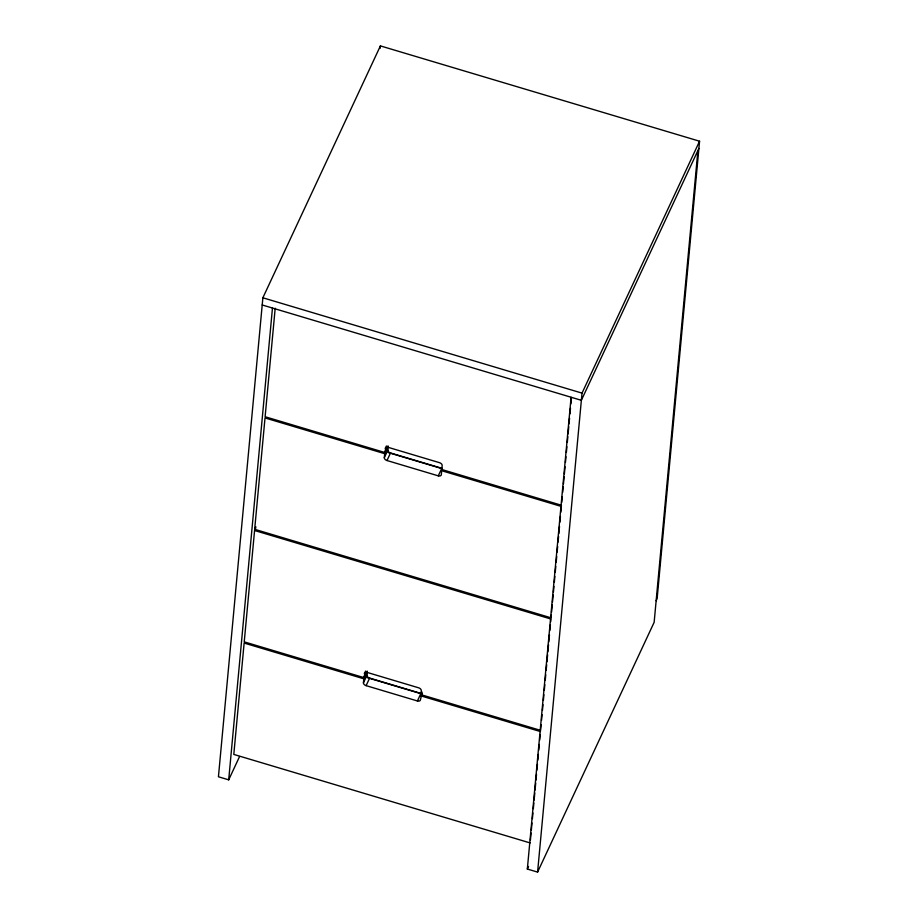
<?xml version="1.0" encoding="UTF-8"?>
<svg xmlns="http://www.w3.org/2000/svg" width="918" height="918" viewBox="0 0 918 918"><rect width="100%" height="100%" fill="white"/><g stroke="black" fill="none" stroke-linecap="round" stroke-linejoin="round"><path stroke-width="1.38" d="M656.14 600.751L657.127 598.651L699.562 141.223L380.408 45.9L262.869 297.788L218.438 776.777L228.697 779.841L239.575 756.535M228.697 779.841L272.462 308.046M255.743 527.988L254.573 530.501L244.234 641.866L363.918 677.61L366.856 671.31M551.305 614.968L551.041 617.825L254.676 529.307L265.015 417.942L384.699 453.687L384.321 457.68A3.018 1.939 25 0 0 386.994 460.526L438.276 475.845A3.018 1.939 25 0 0 441.317 474.698L441.684 470.716L561.368 506.461L560.841 512.175M275.193 308.241L265.118 416.738L384.803 452.494L387.74 446.194M380.178 48.298L380.408 45.9M421.982 693.308L420.433 699.826A3.018 1.939 25 0 1 417.403 700.973L366.11 685.643A3.018 1.939 25 0 1 363.436 682.797L363.815 678.804L367.338 671.253M363.918 677.61L365.467 671.104M384.803 452.494L386.352 445.976M363.436 682.797L366.971 675.246L367.211 672.584M384.321 457.68L387.855 450.118L388.222 446.137L384.699 453.687M541.127 724.669L540.599 730.384L420.914 694.639L421.282 690.646A3.018 1.939 25 0 0 418.619 687.8L367.326 672.481A3.018 1.939 25 0 0 364.297 673.617M697.909 150.518L654.144 622.312L537.592 872.1L527.334 869.036L571.099 397.242M530.42 840.085L531.086 832.947M531.35 830.09L532.004 822.953M532.406 818.672L532.933 812.958M533.335 808.678L533.863 802.963M534.127 800.106L534.792 792.968M535.056 790.123L535.722 782.974M535.986 780.128L536.514 774.413M536.904 770.133L537.443 764.419M537.833 760.138L538.361 754.424M538.763 750.144L539.291 744.429M539.692 740.149L540.22 734.434M541.528 720.389L542.056 714.674M542.446 710.394L542.986 704.68M543.376 700.4L543.904 694.685M544.305 690.405L544.833 684.69M545.235 680.41L545.762 674.707M546.164 670.415L546.692 664.712M546.956 661.855L547.621 654.718M547.885 651.86L548.539 644.723M548.803 641.866L549.469 634.728M549.871 630.436L550.398 624.733M550.662 621.876L550.926 619.019L254.573 530.501M551.569 612.111L552.234 604.973M552.498 602.116L553.152 594.979M553.428 592.121L553.956 586.407M554.346 582.127L554.874 576.424M555.275 572.132L555.803 566.429M556.205 562.137L556.733 556.434M557.134 552.143L557.662 546.439M558.052 542.148L558.592 536.445M558.855 533.587L559.51 526.45M559.911 522.17L560.439 516.455M561.747 502.41L562.275 496.695M562.677 492.415L563.204 486.701M563.468 483.843L564.134 476.706M564.398 473.849L565.052 466.711M565.454 462.431L565.981 456.716M566.383 452.436L566.911 446.722M567.313 442.442L567.84 436.727M568.104 433.881L568.77 426.732M569.034 423.886L569.562 418.172M569.952 413.892L570.491 408.177M570.881 403.897L571.409 398.183M537.592 872.1L582.023 393.122L699.562 141.223M254.676 529.307L255.858 526.783M386.994 460.526L390.517 452.976A3.018 1.939 25 0 1 387.855 450.118M438.276 475.845L441.81 468.295A3.018 1.939 25 0 0 442.178 468.387M366.11 685.643L369.633 678.092A3.018 1.939 25 0 1 366.971 675.246M417.403 700.973L420.926 693.411A3.018 1.939 25 0 0 421.672 693.56M420.914 694.639L422.085 692.115M698.896 148.418L581.358 400.305L262.204 304.971M527.334 869.036L528.538 866.443M262.869 297.788L582.023 393.122M390.517 452.976L441.81 468.295M388.165 452.551L441.535 468.49M561.483 505.267L441.799 469.511L442.166 465.518A3.018 1.939 25 0 0 439.504 462.672L388.211 447.353A3.018 1.939 25 0 0 385.181 448.5M369.633 678.092L420.926 693.411M367.28 677.668L420.651 693.606M363.815 678.804L244.131 643.059L233.803 754.424L530.156 842.942M420.8 695.833L540.484 731.577"/></g></svg>
